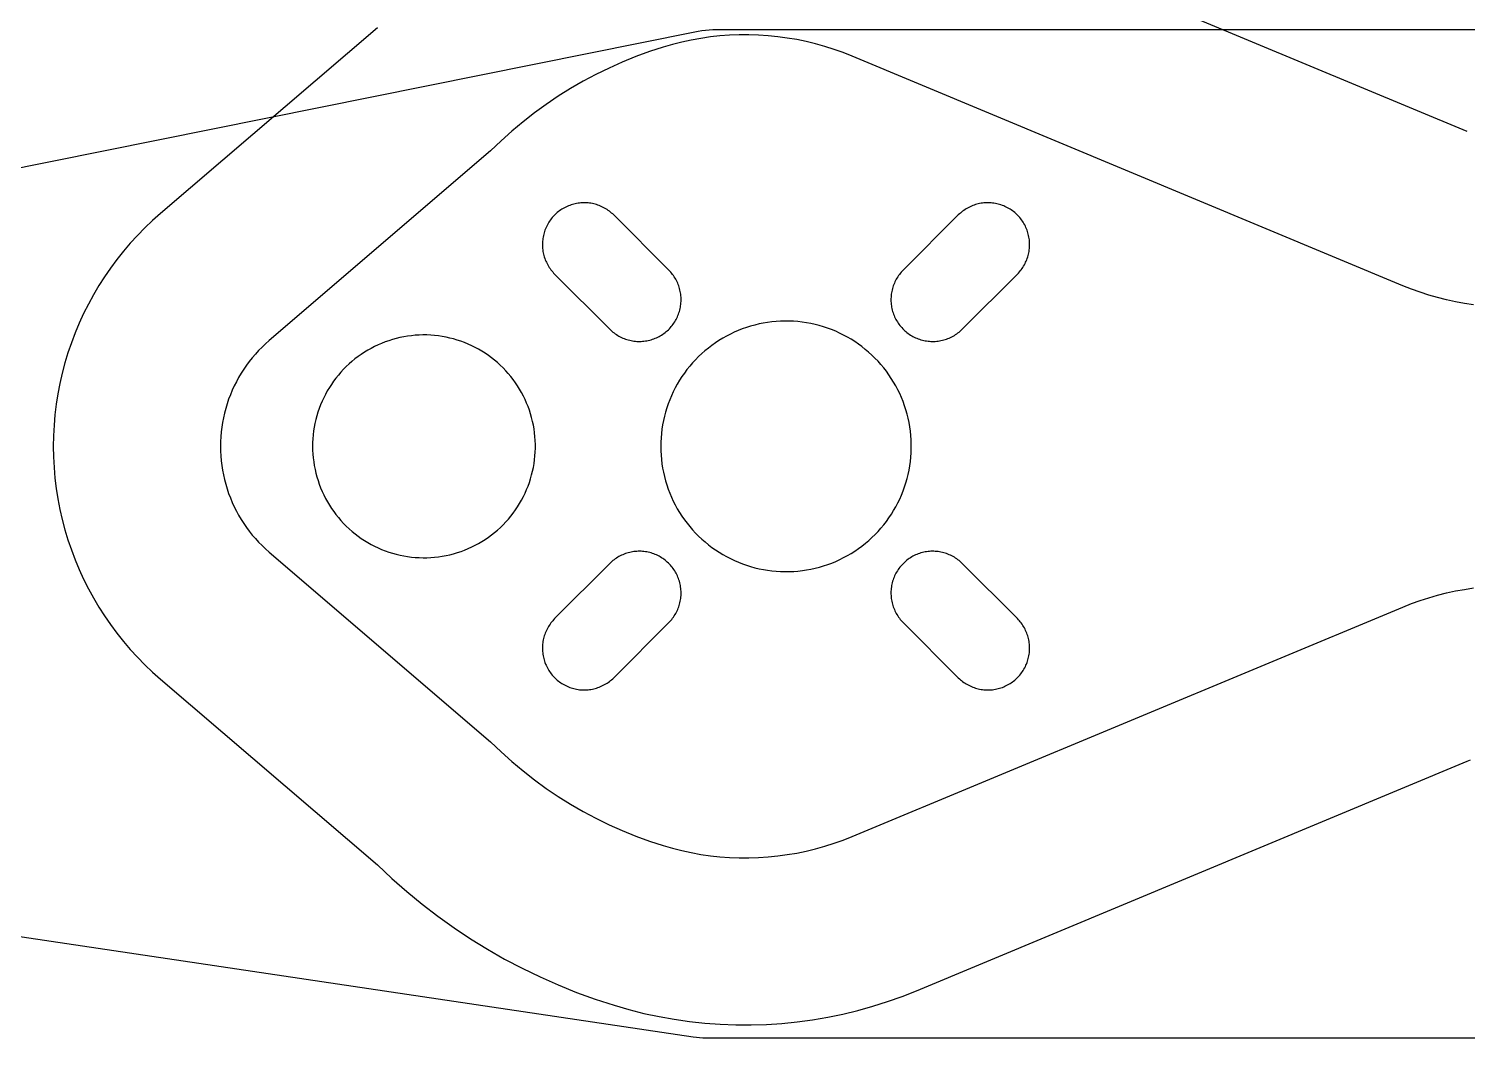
# Model space of a CAD drawing. Header units: millimetres. Extents: x 586 to 986, y -25 to 475.
# Drawn here: x 622.7 to 674.4, y 48 to 84.3 of the extents above; entities that cross this region are included whole.
import ezdxf

# ---------------------------------------------------------------- set-up
doc = ezdxf.new("R2010")
doc.units = ezdxf.units.MM
doc.header["$MEASUREMENT"] = 0
doc.layers.add('auxiliares', color=4, linetype='Continuous', true_color=0x00ffff)
doc.layers.add('corte', color=1, linetype='Continuous', true_color=0xff0000)

msp = doc.modelspace()

# ---------------------------------------------------------------- linework, layer by layer
at = {"layer": 'auxiliares'}
for p, q in [((674.374, 80.583), (654.596, 88.823)), ((635.242, 84.302), (627.449, 77.632)), ((646.762, 84.186), (646.893, 84.206)), ((646.893, 84.206), (647.024, 84.221)), ((647.024, 84.221), (647.156, 84.232)), ((647.156, 84.232), (647.289, 84.239)), ((647.289, 84.239), (647.421, 84.241)), ((647.421, 84.241), (689.425, 84.241)), ((619.192, 78.642), (646.632, 84.162)), ((646.632, 84.162), (646.762, 84.186)), ((627.449, 77.632), (627.165, 77.381)), ((626.89, 77.119), (626.624, 76.848)), ((627.165, 77.381), (626.89, 77.119)), ((626.367, 76.568), (626.12, 76.28)), ((626.624, 76.848), (626.367, 76.568)), ((625.884, 75.983), (625.657, 75.678)), ((626.12, 76.28), (625.884, 75.983)), ((625.657, 75.678), (625.442, 75.366)), ((625.237, 75.046), (625.044, 74.719)), ((625.442, 75.366), (625.237, 75.046)), ((624.861, 74.386), (624.691, 74.047)), ((625.044, 74.719), (624.861, 74.386)), ((624.691, 74.047), (624.532, 73.702)), ((624.385, 73.352), (624.251, 72.997)), ((624.532, 73.702), (624.385, 73.352)), ((624.251, 72.997), (624.128, 72.638)), ((624.128, 72.638), (624.018, 72.274)), ((623.921, 71.907), (623.837, 71.537)), ((624.018, 72.274), (623.921, 71.907)), ((623.837, 71.537), (623.765, 71.164)), ((623.706, 70.789), (623.661, 70.412)), ((623.765, 71.164), (623.706, 70.789)), ((623.661, 70.412), (623.628, 70.034)), ((623.628, 70.034), (623.608, 69.655)), ((623.608, 69.655), (623.602, 69.275)), ((623.602, 69.275), (623.608, 68.895)), ((623.608, 68.895), (623.628, 68.516)), ((623.628, 68.516), (623.661, 68.138)), ((623.661, 68.138), (623.706, 67.761)), ((623.706, 67.761), (623.765, 67.386)), ((623.765, 67.386), (623.837, 67.013)), ((623.837, 67.013), (623.921, 66.643)), ((623.921, 66.643), (624.018, 66.276)), ((624.018, 66.276), (624.128, 65.913)), ((624.128, 65.913), (624.251, 65.553)), ((624.251, 65.553), (624.385, 65.198)), ((624.385, 65.198), (624.532, 64.848)), ((624.532, 64.848), (624.691, 64.503)), ((624.691, 64.503), (624.861, 64.164)), ((624.861, 64.164), (625.044, 63.831)), ((625.044, 63.831), (625.237, 63.504)), ((625.237, 63.504), (625.442, 63.184)), ((625.442, 63.184), (625.657, 62.872)), ((625.657, 62.872), (625.884, 62.567)), ((625.884, 62.567), (626.12, 62.27)), ((626.12, 62.27), (626.367, 61.982)), ((626.367, 61.982), (626.624, 61.702)), ((626.624, 61.702), (626.89, 61.431)), ((626.89, 61.431), (627.165, 61.17)), ((627.165, 61.17), (627.449, 60.918)), ((627.449, 60.918), (635.242, 54.249)), ((654.596, 49.727), (674.374, 57.967)), ((674.374, 57.967), (674.496, 58.016)), ((635.242, 54.249), (635.76, 53.76)), ((635.76, 53.76), (636.295, 53.288)), ((636.295, 53.288), (636.845, 52.836)), ((636.845, 52.836), (637.41, 52.402)), ((637.41, 52.402), (637.99, 51.987)), ((646.576, 48.063), (621.58, 51.785)), ((637.99, 51.987), (638.583, 51.593)), ((638.583, 51.593), (639.189, 51.219)), ((639.189, 51.219), (639.808, 50.865)), ((639.808, 50.865), (640.438, 50.533)), ((640.438, 50.533), (641.08, 50.223)), ((641.08, 50.223), (641.731, 49.934)), ((641.731, 49.934), (642.392, 49.668)), ((642.392, 49.668), (643.061, 49.424)), ((654.081, 49.522), (654.596, 49.727)), ((643.061, 49.424), (643.739, 49.203)), ((643.739, 49.203), (644.272, 49.049)), ((652.496, 49.018), (653.03, 49.168)), ((653.03, 49.168), (653.558, 49.336)), ((653.558, 49.336), (654.081, 49.522)), ((644.272, 49.049), (644.809, 48.914)), ((644.809, 48.914), (645.351, 48.797)), ((645.351, 48.797), (645.897, 48.7)), ((645.897, 48.7), (646.446, 48.621)), ((646.446, 48.621), (646.997, 48.561)), ((646.997, 48.561), (647.55, 48.521)), ((649.767, 48.551), (650.318, 48.606)), ((650.318, 48.606), (650.868, 48.681)), ((650.868, 48.681), (651.414, 48.774)), ((651.414, 48.774), (651.957, 48.887)), ((651.957, 48.887), (652.496, 49.018)), ((646.693, 48.048), (646.576, 48.063)), ((646.811, 48.036), (646.693, 48.048)), ((647.55, 48.521), (648.105, 48.5)), ((648.105, 48.5), (648.659, 48.497)), ((648.659, 48.497), (649.213, 48.515)), ((649.213, 48.515), (649.767, 48.551)), ((646.929, 48.027), (646.811, 48.036)), ((647.047, 48.022), (646.929, 48.027)), ((647.165, 48.02), (647.047, 48.022)), ((689.425, 48.02), (647.165, 48.02))]:
    msp.add_line(p, q, dxfattribs=at)
at = {"layer": 'corte', "linetype": 'Continuous', "lineweight": 25}
for p, q in [((645.836, 83.708), (645.503, 83.612)), ((646.172, 83.793), (645.836, 83.708)), ((646.51, 83.866), (646.172, 83.793)), ((646.852, 83.927), (646.51, 83.866)), ((647.195, 83.976), (646.852, 83.927)), ((647.539, 84.013), (647.195, 83.976)), ((647.885, 84.039), (647.539, 84.013)), ((648.231, 84.052), (647.885, 84.039)), ((648.578, 84.053), (648.231, 84.052)), ((648.924, 84.043), (648.578, 84.053)), ((649.27, 84.02), (648.924, 84.043)), ((649.615, 83.985), (649.27, 84.02)), ((649.958, 83.939), (649.615, 83.985)), ((650.3, 83.88), (649.958, 83.939)), ((650.639, 83.81), (650.3, 83.88)), ((650.976, 83.728), (650.639, 83.81)), ((651.31, 83.634), (650.976, 83.728)), ((644.517, 83.271), (644.033, 83.075)), ((645.007, 83.45), (644.517, 83.271)), ((645.503, 83.612), (645.007, 83.45)), ((651.64, 83.529), (651.31, 83.634)), ((651.966, 83.413), (651.64, 83.529)), ((652.288, 83.285), (651.966, 83.413)), ((672.066, 75.044), (652.288, 83.285)), ((643.557, 82.862), (643.088, 82.633)), ((644.033, 83.075), (643.557, 82.862)), ((642.627, 82.387), (642.176, 82.126)), ((643.088, 82.633), (642.627, 82.387)), ((641.733, 81.849), (641.301, 81.557)), ((642.176, 82.126), (641.733, 81.849)), ((640.879, 81.25), (640.468, 80.929)), ((641.301, 81.557), (640.879, 81.25)), ((640.068, 80.593), (639.681, 80.244)), ((640.468, 80.929), (640.068, 80.593)), ((639.681, 80.244), (639.305, 79.882)), ((639.305, 79.882), (631.351, 73.074)), ((642.394, 77.998), (642.343, 77.988)), ((642.445, 78.007), (642.394, 77.998)), ((642.496, 78.013), (642.445, 78.007)), ((642.548, 78.018), (642.496, 78.013)), ((642.599, 78.022), (642.548, 78.018)), ((642.651, 78.023), (642.599, 78.022)), ((642.703, 78.022), (642.651, 78.023)), ((642.755, 78.02), (642.703, 78.022)), ((642.806, 78.016), (642.755, 78.02)), ((642.858, 78.01), (642.806, 78.016)), ((642.909, 78.003), (642.858, 78.01)), ((642.96, 77.993), (642.909, 78.003)), ((656.915, 78.003), (656.864, 77.993)), ((656.966, 78.01), (656.915, 78.003)), ((657.018, 78.016), (656.966, 78.01)), ((657.069, 78.02), (657.018, 78.016)), ((657.121, 78.022), (657.069, 78.02)), ((657.173, 78.023), (657.121, 78.022)), ((657.225, 78.022), (657.173, 78.023)), ((657.276, 78.018), (657.225, 78.022)), ((657.328, 78.013), (657.276, 78.018)), ((657.379, 78.007), (657.328, 78.013)), ((657.43, 77.998), (657.379, 78.007)), ((657.481, 77.988), (657.43, 77.998)), ((641.516, 77.488), (641.483, 77.448)), ((641.55, 77.527), (641.516, 77.488)), ((641.585, 77.565), (641.55, 77.527)), ((641.622, 77.602), (641.585, 77.565)), ((641.66, 77.637), (641.622, 77.602)), ((641.699, 77.671), (641.66, 77.637)), ((641.739, 77.704), (641.699, 77.671)), ((641.78, 77.735), (641.739, 77.704)), ((641.823, 77.765), (641.78, 77.735)), ((641.866, 77.793), (641.823, 77.765)), ((641.91, 77.82), (641.866, 77.793)), ((641.956, 77.845), (641.91, 77.82)), ((642.002, 77.869), (641.956, 77.845)), ((642.049, 77.891), (642.002, 77.869)), ((642.096, 77.911), (642.049, 77.891)), ((642.144, 77.93), (642.096, 77.911)), ((642.193, 77.947), (642.144, 77.93)), ((642.243, 77.962), (642.193, 77.947)), ((642.293, 77.976), (642.243, 77.962)), ((642.343, 77.988), (642.293, 77.976)), ((643.011, 77.982), (642.96, 77.993)), ((643.061, 77.97), (643.011, 77.982)), ((643.11, 77.955), (643.061, 77.97)), ((643.16, 77.939), (643.11, 77.955)), ((643.208, 77.921), (643.16, 77.939)), ((643.256, 77.901), (643.208, 77.921)), ((643.303, 77.88), (643.256, 77.901)), ((643.35, 77.857), (643.303, 77.88)), ((643.395, 77.833), (643.35, 77.857)), ((643.44, 77.807), (643.395, 77.833)), ((643.484, 77.779), (643.44, 77.807)), ((643.527, 77.75), (643.484, 77.779)), ((643.569, 77.719), (643.527, 77.75)), ((643.609, 77.688), (643.569, 77.719)), ((643.649, 77.654), (643.609, 77.688)), ((643.688, 77.62), (643.649, 77.654)), ((643.725, 77.584), (643.688, 77.62)), ((645.705, 75.604), (643.725, 77.584)), ((656.099, 77.584), (654.119, 75.604)), ((656.136, 77.62), (656.099, 77.584)), ((656.175, 77.654), (656.136, 77.62)), ((656.215, 77.688), (656.175, 77.654)), ((656.255, 77.719), (656.215, 77.688)), ((656.297, 77.75), (656.255, 77.719)), ((656.34, 77.779), (656.297, 77.75)), ((656.384, 77.807), (656.34, 77.779)), ((656.429, 77.833), (656.384, 77.807)), ((656.474, 77.857), (656.429, 77.833)), ((656.521, 77.88), (656.474, 77.857)), ((656.568, 77.901), (656.521, 77.88)), ((656.616, 77.921), (656.568, 77.901)), ((656.664, 77.939), (656.616, 77.921)), ((656.714, 77.955), (656.664, 77.939)), ((656.763, 77.97), (656.714, 77.955)), ((656.813, 77.982), (656.763, 77.97)), ((656.864, 77.993), (656.813, 77.982)), ((657.531, 77.976), (657.481, 77.988)), ((657.581, 77.962), (657.531, 77.976)), ((657.631, 77.947), (657.581, 77.962)), ((657.68, 77.93), (657.631, 77.947)), ((657.728, 77.911), (657.68, 77.93)), ((657.775, 77.891), (657.728, 77.911)), ((657.822, 77.869), (657.775, 77.891)), ((657.868, 77.845), (657.822, 77.869)), ((657.914, 77.82), (657.868, 77.845)), ((657.958, 77.793), (657.914, 77.82)), ((658.001, 77.765), (657.958, 77.793)), ((658.044, 77.735), (658.001, 77.765)), ((658.085, 77.704), (658.044, 77.735)), ((658.125, 77.671), (658.085, 77.704)), ((658.164, 77.637), (658.125, 77.671)), ((658.202, 77.602), (658.164, 77.637)), ((658.239, 77.565), (658.202, 77.602)), ((658.274, 77.527), (658.239, 77.565)), ((658.308, 77.488), (658.274, 77.527)), ((658.341, 77.448), (658.308, 77.488)), ((641.24, 76.994), (641.225, 76.944)), ((641.257, 77.043), (641.24, 76.994)), ((641.276, 77.091), (641.257, 77.043)), ((641.296, 77.139), (641.276, 77.091)), ((641.318, 77.185), (641.296, 77.139)), ((641.342, 77.231), (641.318, 77.185)), ((641.367, 77.277), (641.342, 77.231)), ((641.394, 77.321), (641.367, 77.277)), ((641.422, 77.364), (641.394, 77.321)), ((641.452, 77.407), (641.422, 77.364)), ((641.483, 77.448), (641.452, 77.407)), ((658.372, 77.407), (658.341, 77.448)), ((658.402, 77.364), (658.372, 77.407)), ((658.43, 77.321), (658.402, 77.364)), ((658.457, 77.277), (658.43, 77.321)), ((658.482, 77.231), (658.457, 77.277)), ((658.506, 77.185), (658.482, 77.231)), ((658.528, 77.139), (658.506, 77.185)), ((658.548, 77.091), (658.528, 77.139)), ((658.567, 77.043), (658.548, 77.091)), ((658.584, 76.994), (658.567, 77.043)), ((658.599, 76.944), (658.584, 76.994)), ((641.166, 76.588), (641.164, 76.536)), ((641.164, 76.536), (641.165, 76.484)), ((641.165, 76.484), (641.167, 76.432)), ((641.169, 76.639), (641.166, 76.588)), ((641.174, 76.691), (641.169, 76.639)), ((641.18, 76.742), (641.174, 76.691)), ((641.189, 76.793), (641.18, 76.742)), ((641.199, 76.844), (641.189, 76.793)), ((641.211, 76.894), (641.199, 76.844)), ((641.225, 76.944), (641.211, 76.894)), ((658.613, 76.894), (658.599, 76.944)), ((658.625, 76.844), (658.613, 76.894)), ((658.635, 76.793), (658.625, 76.844)), ((658.644, 76.742), (658.635, 76.793)), ((658.65, 76.691), (658.644, 76.742)), ((658.655, 76.639), (658.65, 76.691)), ((658.658, 76.588), (658.655, 76.639)), ((658.657, 76.432), (658.659, 76.484)), ((658.66, 76.536), (658.658, 76.588)), ((658.659, 76.484), (658.66, 76.536)), ((641.167, 76.432), (641.171, 76.381)), ((641.171, 76.381), (641.177, 76.329)), ((641.177, 76.329), (641.184, 76.278)), ((641.184, 76.278), (641.194, 76.227)), ((641.194, 76.227), (641.205, 76.177)), ((641.205, 76.177), (641.218, 76.126)), ((641.218, 76.126), (641.232, 76.077)), ((641.232, 76.077), (641.248, 76.027)), ((641.248, 76.027), (641.266, 75.979)), ((641.266, 75.979), (641.286, 75.931)), ((641.286, 75.931), (641.307, 75.884)), ((658.517, 75.884), (658.538, 75.931)), ((658.538, 75.931), (658.558, 75.979)), ((658.558, 75.979), (658.576, 76.027)), ((658.576, 76.027), (658.592, 76.077)), ((658.592, 76.077), (658.606, 76.126)), ((658.606, 76.126), (658.619, 76.177)), ((658.619, 76.177), (658.63, 76.227)), ((658.63, 76.227), (658.64, 76.278)), ((658.64, 76.278), (658.647, 76.329)), ((658.647, 76.329), (658.653, 76.381)), ((658.653, 76.381), (658.657, 76.432)), ((641.307, 75.884), (641.33, 75.837)), ((641.33, 75.837), (641.354, 75.792)), ((641.354, 75.792), (641.38, 75.747)), ((641.38, 75.747), (641.408, 75.703)), ((641.408, 75.703), (641.437, 75.66)), ((641.437, 75.66), (641.468, 75.618)), ((641.468, 75.618), (641.5, 75.578)), ((641.5, 75.578), (641.533, 75.538)), ((641.533, 75.538), (641.568, 75.499)), ((641.568, 75.499), (641.603, 75.462)), ((641.603, 75.462), (643.583, 73.482)), ((645.741, 75.566), (645.705, 75.604)), ((645.775, 75.528), (645.741, 75.566)), ((645.809, 75.488), (645.775, 75.528)), ((645.841, 75.448), (645.809, 75.488)), ((645.871, 75.406), (645.841, 75.448)), ((653.983, 75.448), (653.953, 75.406)), ((654.015, 75.488), (653.983, 75.448)), ((654.049, 75.528), (654.015, 75.488)), ((654.083, 75.566), (654.049, 75.528)), ((654.119, 75.604), (654.083, 75.566)), ((656.241, 73.482), (658.22, 75.462)), ((658.22, 75.462), (658.256, 75.499)), ((658.256, 75.499), (658.291, 75.538)), ((658.291, 75.538), (658.324, 75.578)), ((658.324, 75.578), (658.356, 75.618)), ((658.356, 75.618), (658.387, 75.66)), ((658.387, 75.66), (658.416, 75.703)), ((658.416, 75.703), (658.444, 75.747)), ((658.444, 75.747), (658.47, 75.792)), ((658.47, 75.792), (658.494, 75.837)), ((658.494, 75.837), (658.517, 75.884)), ((645.9, 75.363), (645.871, 75.406)), ((645.928, 75.319), (645.9, 75.363)), ((645.954, 75.274), (645.928, 75.319)), ((645.978, 75.229), (645.954, 75.274)), ((646.001, 75.182), (645.978, 75.229)), ((646.022, 75.135), (646.001, 75.182)), ((646.042, 75.087), (646.022, 75.135)), ((646.06, 75.038), (646.042, 75.087)), ((646.076, 74.989), (646.06, 75.038)), ((646.091, 74.94), (646.076, 74.989)), ((646.104, 74.889), (646.091, 74.94)), ((653.733, 74.94), (653.72, 74.889)), ((653.748, 74.989), (653.733, 74.94)), ((653.764, 75.038), (653.748, 74.989)), ((653.782, 75.087), (653.764, 75.038)), ((653.802, 75.135), (653.782, 75.087)), ((653.823, 75.182), (653.802, 75.135)), ((653.846, 75.229), (653.823, 75.182)), ((653.87, 75.274), (653.846, 75.229)), ((653.896, 75.319), (653.87, 75.274)), ((653.924, 75.363), (653.896, 75.319)), ((653.953, 75.406), (653.924, 75.363)), ((672.372, 74.923), (672.066, 75.044)), ((672.681, 74.811), (672.372, 74.923)), ((646.115, 74.839), (646.104, 74.889)), ((646.124, 74.788), (646.115, 74.839)), ((646.131, 74.737), (646.124, 74.788)), ((646.137, 74.685), (646.131, 74.737)), ((646.135, 74.375), (646.14, 74.427)), ((646.141, 74.634), (646.137, 74.685)), ((646.14, 74.427), (646.143, 74.478)), ((646.144, 74.582), (646.141, 74.634)), ((646.143, 74.478), (646.144, 74.53)), ((646.144, 74.53), (646.144, 74.582)), ((653.683, 74.634), (653.68, 74.582)), ((653.68, 74.582), (653.68, 74.53)), ((653.68, 74.53), (653.681, 74.478)), ((653.681, 74.478), (653.684, 74.427)), ((653.687, 74.685), (653.683, 74.634)), ((653.684, 74.427), (653.689, 74.375)), ((653.692, 74.737), (653.687, 74.685)), ((653.7, 74.788), (653.692, 74.737)), ((653.709, 74.839), (653.7, 74.788)), ((653.72, 74.889), (653.709, 74.839)), ((672.994, 74.71), (672.681, 74.811)), ((673.31, 74.619), (672.994, 74.71)), ((673.629, 74.539), (673.31, 74.619)), ((673.951, 74.469), (673.629, 74.539)), ((674.274, 74.41), (673.951, 74.469)), ((674.6, 74.362), (674.274, 74.41)), ((645.966, 73.834), (645.99, 73.881)), ((645.99, 73.881), (646.012, 73.927)), ((646.012, 73.927), (646.032, 73.975)), ((646.032, 73.975), (646.051, 74.023)), ((646.051, 74.023), (646.068, 74.072)), ((646.068, 74.072), (646.084, 74.122)), ((646.084, 74.122), (646.097, 74.171)), ((646.097, 74.171), (646.109, 74.222)), ((646.109, 74.222), (646.119, 74.273)), ((646.119, 74.273), (646.128, 74.324)), ((646.128, 74.324), (646.135, 74.375)), ((653.689, 74.375), (653.696, 74.324)), ((653.696, 74.324), (653.705, 74.273)), ((653.705, 74.273), (653.715, 74.222)), ((653.715, 74.222), (653.727, 74.171)), ((653.727, 74.171), (653.74, 74.122)), ((653.74, 74.122), (653.756, 74.072)), ((653.756, 74.072), (653.773, 74.023)), ((653.773, 74.023), (653.792, 73.975)), ((653.792, 73.975), (653.812, 73.927)), ((653.812, 73.927), (653.834, 73.881)), ((653.834, 73.881), (653.858, 73.834)), ((643.583, 73.482), (643.621, 73.446)), ((643.621, 73.446), (643.659, 73.412)), ((643.659, 73.412), (643.699, 73.378)), ((643.699, 73.378), (643.739, 73.346)), ((645.528, 73.331), (645.569, 73.362)), ((645.569, 73.362), (645.609, 73.395)), ((645.609, 73.395), (645.648, 73.429)), ((645.648, 73.429), (645.686, 73.464)), ((645.686, 73.464), (645.723, 73.501)), ((645.723, 73.501), (645.758, 73.539)), ((645.758, 73.539), (645.792, 73.578)), ((645.792, 73.578), (645.825, 73.618)), ((645.825, 73.618), (645.856, 73.659)), ((645.856, 73.659), (645.886, 73.702)), ((645.886, 73.702), (645.914, 73.745)), ((645.914, 73.745), (645.941, 73.789)), ((645.941, 73.789), (645.966, 73.834)), ((648.054, 73.374), (647.913, 73.307)), ((648.198, 73.436), (648.054, 73.374)), ((648.343, 73.493), (648.198, 73.436)), ((648.49, 73.545), (648.343, 73.493)), ((648.639, 73.591), (648.49, 73.545)), ((648.79, 73.633), (648.639, 73.591)), ((648.942, 73.669), (648.79, 73.633)), ((649.095, 73.7), (648.942, 73.669)), ((649.249, 73.726), (649.095, 73.7)), ((649.404, 73.746), (649.249, 73.726)), ((649.559, 73.761), (649.404, 73.746)), ((649.715, 73.771), (649.559, 73.761)), ((649.871, 73.775), (649.715, 73.771)), ((650.028, 73.774), (649.871, 73.775)), ((650.184, 73.767), (650.028, 73.774)), ((650.339, 73.755), (650.184, 73.767)), ((650.495, 73.737), (650.339, 73.755)), ((650.649, 73.714), (650.495, 73.737)), ((650.803, 73.686), (650.649, 73.714)), ((650.955, 73.652), (650.803, 73.686)), ((651.107, 73.614), (650.955, 73.652)), ((651.257, 73.57), (651.107, 73.614)), ((651.405, 73.52), (651.257, 73.57)), ((651.551, 73.466), (651.405, 73.52)), ((651.696, 73.406), (651.551, 73.466)), ((651.838, 73.342), (651.696, 73.406)), ((653.858, 73.834), (653.883, 73.789)), ((653.883, 73.789), (653.91, 73.745)), ((653.91, 73.745), (653.938, 73.702)), ((653.938, 73.702), (653.968, 73.659)), ((653.968, 73.659), (653.999, 73.618)), ((653.999, 73.618), (654.032, 73.578)), ((654.032, 73.578), (654.066, 73.539)), ((654.066, 73.539), (654.101, 73.501)), ((654.101, 73.501), (654.138, 73.464)), ((654.138, 73.464), (654.176, 73.429)), ((654.176, 73.429), (654.215, 73.395)), ((654.215, 73.395), (654.255, 73.362)), ((654.255, 73.362), (654.296, 73.331)), ((656.084, 73.346), (656.125, 73.378)), ((656.125, 73.378), (656.165, 73.412)), ((656.165, 73.412), (656.203, 73.446)), ((656.203, 73.446), (656.241, 73.482)), ((631.096, 72.841), (630.975, 72.717)), ((631.222, 72.959), (631.096, 72.841)), ((631.351, 73.074), (631.222, 72.959)), ((635.135, 72.859), (635.012, 72.795)), ((635.261, 72.918), (635.135, 72.859)), ((635.388, 72.973), (635.261, 72.918)), ((635.517, 73.024), (635.388, 72.973)), ((635.648, 73.07), (635.517, 73.024)), ((635.781, 73.112), (635.648, 73.07)), ((635.915, 73.149), (635.781, 73.112)), ((636.05, 73.181), (635.915, 73.149)), ((636.186, 73.209), (636.05, 73.181)), ((636.323, 73.231), (636.186, 73.209)), ((636.46, 73.249), (636.323, 73.231)), ((636.599, 73.263), (636.46, 73.249)), ((636.737, 73.271), (636.599, 73.263)), ((636.876, 73.275), (636.737, 73.271)), ((637.015, 73.274), (636.876, 73.275)), ((637.154, 73.268), (637.015, 73.274)), ((637.292, 73.257), (637.154, 73.268)), ((637.43, 73.241), (637.292, 73.257)), ((637.567, 73.221), (637.43, 73.241)), ((637.704, 73.196), (637.567, 73.221)), ((637.839, 73.166), (637.704, 73.196)), ((637.974, 73.132), (637.839, 73.166)), ((638.107, 73.092), (637.974, 73.132)), ((638.239, 73.049), (638.107, 73.092)), ((638.369, 73), (638.239, 73.049)), ((638.497, 72.947), (638.369, 73)), ((638.624, 72.89), (638.497, 72.947)), ((638.748, 72.829), (638.624, 72.89)), ((643.739, 73.346), (643.781, 73.316)), ((643.781, 73.316), (643.824, 73.287)), ((643.824, 73.287), (643.868, 73.259)), ((643.868, 73.259), (643.913, 73.233)), ((643.913, 73.233), (643.958, 73.209)), ((643.958, 73.209), (644.005, 73.186)), ((644.005, 73.186), (644.052, 73.165)), ((644.052, 73.165), (644.1, 73.145)), ((644.1, 73.145), (644.149, 73.127)), ((644.149, 73.127), (644.198, 73.111)), ((644.198, 73.111), (644.247, 73.096)), ((644.247, 73.096), (644.298, 73.084)), ((644.298, 73.084), (644.348, 73.072)), ((644.348, 73.072), (644.399, 73.063)), ((644.399, 73.063), (644.45, 73.056)), ((644.45, 73.056), (644.502, 73.05)), ((644.502, 73.05), (644.553, 73.046)), ((644.553, 73.046), (644.605, 73.044)), ((644.605, 73.044), (644.657, 73.043)), ((644.657, 73.043), (644.709, 73.044)), ((644.709, 73.044), (644.76, 73.048)), ((644.76, 73.048), (644.812, 73.052)), ((644.812, 73.052), (644.863, 73.059)), ((644.863, 73.059), (644.914, 73.068)), ((644.914, 73.068), (644.965, 73.078)), ((644.965, 73.078), (645.016, 73.09)), ((645.016, 73.09), (645.066, 73.103)), ((645.066, 73.103), (645.115, 73.119)), ((645.115, 73.119), (645.164, 73.136)), ((645.164, 73.136), (645.212, 73.155)), ((645.212, 73.155), (645.26, 73.175)), ((645.26, 73.175), (645.307, 73.197)), ((645.307, 73.197), (645.353, 73.221)), ((645.353, 73.221), (645.398, 73.246)), ((645.398, 73.246), (645.442, 73.273)), ((645.442, 73.273), (645.485, 73.301)), ((645.485, 73.301), (645.528, 73.331)), ((647.247, 72.901), (647.123, 72.806)), ((647.374, 72.991), (647.247, 72.901)), ((647.505, 73.077), (647.374, 72.991)), ((647.638, 73.158), (647.505, 73.077)), ((647.774, 73.235), (647.638, 73.158)), ((647.913, 73.307), (647.774, 73.235)), ((651.978, 73.273), (651.838, 73.342)), ((652.115, 73.199), (651.978, 73.273)), ((652.25, 73.12), (652.115, 73.199)), ((652.382, 73.036), (652.25, 73.12)), ((652.511, 72.948), (652.382, 73.036)), ((652.637, 72.856), (652.511, 72.948)), ((652.76, 72.759), (652.637, 72.856)), ((654.296, 73.331), (654.339, 73.301)), ((654.339, 73.301), (654.382, 73.273)), ((654.382, 73.273), (654.426, 73.246)), ((654.426, 73.246), (654.471, 73.221)), ((654.471, 73.221), (654.517, 73.197)), ((654.517, 73.197), (654.564, 73.175)), ((654.564, 73.175), (654.612, 73.155)), ((654.612, 73.155), (654.66, 73.136)), ((654.66, 73.136), (654.709, 73.119)), ((654.709, 73.119), (654.758, 73.103)), ((654.758, 73.103), (654.808, 73.09)), ((654.808, 73.09), (654.859, 73.078)), ((654.859, 73.078), (654.91, 73.068)), ((654.91, 73.068), (654.961, 73.059)), ((654.961, 73.059), (655.012, 73.052)), ((655.012, 73.052), (655.064, 73.048)), ((655.064, 73.048), (655.115, 73.044)), ((655.115, 73.044), (655.167, 73.043)), ((655.167, 73.043), (655.219, 73.044)), ((655.219, 73.044), (655.271, 73.046)), ((655.271, 73.046), (655.322, 73.05)), ((655.322, 73.05), (655.374, 73.056)), ((655.374, 73.056), (655.425, 73.063)), ((655.425, 73.063), (655.476, 73.072)), ((655.476, 73.072), (655.526, 73.084)), ((655.526, 73.084), (655.576, 73.096)), ((655.576, 73.096), (655.626, 73.111)), ((655.626, 73.111), (655.675, 73.127)), ((655.675, 73.127), (655.724, 73.145)), ((655.724, 73.145), (655.772, 73.165)), ((655.772, 73.165), (655.819, 73.186)), ((655.819, 73.186), (655.866, 73.209)), ((655.866, 73.209), (655.911, 73.233)), ((655.911, 73.233), (655.956, 73.259)), ((655.956, 73.259), (656, 73.287)), ((656, 73.287), (656.043, 73.316)), ((656.043, 73.316), (656.084, 73.346)), ((630.639, 72.324), (630.536, 72.186)), ((630.747, 72.459), (630.639, 72.324)), ((630.859, 72.59), (630.747, 72.459)), ((630.975, 72.717), (630.859, 72.59)), ((634.325, 72.326), (634.221, 72.234)), ((634.433, 72.414), (634.325, 72.326)), ((634.543, 72.498), (634.433, 72.414)), ((634.656, 72.578), (634.543, 72.498)), ((634.772, 72.655), (634.656, 72.578)), ((634.891, 72.727), (634.772, 72.655)), ((635.012, 72.795), (634.891, 72.727)), ((638.871, 72.763), (638.748, 72.829)), ((638.99, 72.693), (638.871, 72.763)), ((639.108, 72.618), (638.99, 72.693)), ((639.223, 72.54), (639.108, 72.618)), ((639.334, 72.458), (639.223, 72.54)), ((639.444, 72.372), (639.334, 72.458)), ((639.549, 72.282), (639.444, 72.372)), ((646.661, 72.386), (646.555, 72.271)), ((646.771, 72.497), (646.661, 72.386)), ((646.884, 72.604), (646.771, 72.497)), ((647.002, 72.707), (646.884, 72.604)), ((647.123, 72.806), (647.002, 72.707)), ((652.879, 72.658), (652.76, 72.759)), ((652.995, 72.553), (652.879, 72.658)), ((653.107, 72.444), (652.995, 72.553)), ((653.215, 72.331), (653.107, 72.444)), ((653.319, 72.215), (653.215, 72.331)), ((630.345, 71.898), (630.257, 71.75)), ((630.438, 72.044), (630.345, 71.898)), ((630.536, 72.186), (630.438, 72.044)), ((633.837, 71.833), (633.75, 71.725)), ((633.928, 71.939), (633.837, 71.833)), ((634.022, 72.041), (633.928, 71.939)), ((634.12, 72.139), (634.022, 72.041)), ((634.221, 72.234), (634.12, 72.139)), ((639.652, 72.189), (639.549, 72.282)), ((639.752, 72.092), (639.652, 72.189)), ((639.848, 71.992), (639.752, 72.092)), ((639.94, 71.888), (639.848, 71.992)), ((640.029, 71.782), (639.94, 71.888)), ((646.261, 71.906), (646.172, 71.778)), ((646.355, 72.031), (646.261, 71.906)), ((646.453, 72.153), (646.355, 72.031)), ((646.555, 72.271), (646.453, 72.153)), ((653.419, 72.095), (653.319, 72.215)), ((653.515, 71.972), (653.419, 72.095)), ((653.606, 71.845), (653.515, 71.972)), ((653.693, 71.715), (653.606, 71.845)), ((630.025, 71.287), (629.958, 71.128)), ((630.097, 71.444), (630.025, 71.287)), ((630.174, 71.598), (630.097, 71.444)), ((630.257, 71.75), (630.174, 71.598)), ((633.513, 71.383), (633.441, 71.264)), ((633.588, 71.5), (633.513, 71.383)), ((633.667, 71.614), (633.588, 71.5)), ((633.75, 71.725), (633.667, 71.614)), ((640.114, 71.672), (640.029, 71.782)), ((640.196, 71.559), (640.114, 71.672)), ((640.273, 71.444), (640.196, 71.559)), ((640.346, 71.326), (640.273, 71.444)), ((640.415, 71.206), (640.346, 71.326)), ((645.932, 71.376), (645.862, 71.236)), ((646.008, 71.512), (645.932, 71.376)), ((646.088, 71.647), (646.008, 71.512)), ((646.172, 71.778), (646.088, 71.647)), ((653.775, 71.582), (653.693, 71.715)), ((653.853, 71.447), (653.775, 71.582)), ((653.926, 71.309), (653.853, 71.447)), ((653.994, 71.168), (653.926, 71.309)), ((629.841, 70.803), (629.791, 70.638)), ((629.897, 70.967), (629.841, 70.803)), ((629.958, 71.128), (629.897, 70.967)), ((633.254, 70.892), (633.2, 70.764)), ((633.312, 71.018), (633.254, 70.892)), ((633.375, 71.142), (633.312, 71.018)), ((633.441, 71.264), (633.375, 71.142)), ((640.48, 71.083), (640.415, 71.206)), ((640.541, 70.958), (640.48, 71.083)), ((640.597, 70.831), (640.541, 70.958)), ((640.649, 70.702), (640.597, 70.831)), ((645.68, 70.805), (645.629, 70.657)), ((645.736, 70.951), (645.68, 70.805)), ((645.796, 71.094), (645.736, 70.951)), ((645.862, 71.236), (645.796, 71.094)), ((654.058, 71.026), (653.994, 71.168)), ((654.116, 70.881), (654.058, 71.026)), ((654.169, 70.734), (654.116, 70.881)), ((629.709, 70.303), (629.676, 70.134)), ((629.747, 70.471), (629.709, 70.303)), ((629.791, 70.638), (629.747, 70.471)), ((633.065, 70.37), (633.029, 70.236)), ((633.105, 70.503), (633.065, 70.37)), ((633.15, 70.635), (633.105, 70.503)), ((633.2, 70.764), (633.15, 70.635)), ((640.696, 70.572), (640.649, 70.702)), ((640.739, 70.44), (640.696, 70.572)), ((640.777, 70.306), (640.739, 70.44)), ((640.81, 70.171), (640.777, 70.306)), ((645.544, 70.356), (645.509, 70.204)), ((645.584, 70.507), (645.544, 70.356)), ((645.629, 70.657), (645.584, 70.507)), ((654.217, 70.585), (654.169, 70.734)), ((654.26, 70.435), (654.217, 70.585)), ((654.298, 70.283), (654.26, 70.435)), ((654.33, 70.13), (654.298, 70.283)), ((629.629, 69.792), (629.614, 69.62)), ((629.649, 69.963), (629.629, 69.792)), ((629.676, 70.134), (629.649, 69.963)), ((632.95, 69.827), (632.934, 69.69)), ((632.972, 69.965), (632.95, 69.827)), ((632.998, 70.101), (632.972, 69.965)), ((633.029, 70.236), (632.998, 70.101)), ((640.839, 70.035), (640.81, 70.171)), ((640.863, 69.899), (640.839, 70.035)), ((640.882, 69.761), (640.863, 69.899)), ((640.897, 69.623), (640.882, 69.761)), ((645.436, 69.741), (645.423, 69.586)), ((645.455, 69.896), (645.436, 69.741)), ((645.479, 70.051), (645.455, 69.896)), ((645.509, 70.204), (645.479, 70.051)), ((654.357, 69.977), (654.33, 70.13)), ((654.379, 69.822), (654.357, 69.977)), ((654.395, 69.667), (654.379, 69.822)), ((629.605, 69.448), (629.602, 69.275)), ((629.602, 69.275), (629.605, 69.103)), ((629.614, 69.62), (629.605, 69.448)), ((632.914, 69.413), (632.912, 69.274)), ((632.912, 69.274), (632.914, 69.135)), ((632.922, 69.551), (632.914, 69.413)), ((632.934, 69.69), (632.922, 69.551)), ((640.907, 69.485), (640.897, 69.623)), ((640.911, 69.346), (640.907, 69.485)), ((640.911, 69.207), (640.911, 69.346)), ((645.415, 69.43), (645.412, 69.274)), ((645.412, 69.274), (645.415, 69.117)), ((645.423, 69.586), (645.415, 69.43)), ((654.406, 69.511), (654.395, 69.667)), ((654.411, 69.355), (654.406, 69.511)), ((654.411, 69.198), (654.411, 69.355)), ((629.605, 69.103), (629.614, 68.93)), ((629.614, 68.93), (629.629, 68.758)), ((629.629, 68.758), (629.649, 68.587)), ((632.914, 69.135), (632.922, 68.996)), ((632.922, 68.996), (632.934, 68.858)), ((632.934, 68.858), (632.951, 68.72)), ((632.951, 68.72), (632.972, 68.583)), ((640.863, 68.654), (640.883, 68.792)), ((640.883, 68.792), (640.897, 68.93)), ((640.897, 68.93), (640.907, 69.068)), ((640.907, 69.068), (640.911, 69.207)), ((645.415, 69.117), (645.423, 68.961)), ((645.423, 68.961), (645.437, 68.806)), ((645.437, 68.806), (645.456, 68.651)), ((654.357, 68.576), (654.379, 68.731)), ((654.379, 68.731), (654.395, 68.887)), ((654.395, 68.887), (654.406, 69.042)), ((654.406, 69.042), (654.411, 69.198)), ((629.649, 68.587), (629.676, 68.416)), ((629.676, 68.416), (629.709, 68.247)), ((629.709, 68.247), (629.747, 68.079)), ((632.972, 68.583), (632.999, 68.447)), ((632.999, 68.447), (633.03, 68.311)), ((633.03, 68.311), (633.066, 68.177)), ((640.74, 68.113), (640.778, 68.247)), ((640.778, 68.247), (640.811, 68.381)), ((640.811, 68.381), (640.84, 68.517)), ((640.84, 68.517), (640.863, 68.654)), ((645.456, 68.651), (645.48, 68.496)), ((645.48, 68.496), (645.51, 68.343)), ((645.51, 68.343), (645.545, 68.191)), ((645.545, 68.191), (645.585, 68.04)), ((654.261, 68.118), (654.298, 68.27)), ((654.298, 68.27), (654.331, 68.423)), ((654.331, 68.423), (654.357, 68.576)), ((629.747, 68.079), (629.791, 67.912)), ((629.791, 67.912), (629.841, 67.747)), ((629.841, 67.747), (629.897, 67.583)), ((633.066, 68.177), (633.106, 68.044)), ((633.106, 68.044), (633.151, 67.913)), ((633.151, 67.913), (633.201, 67.783)), ((633.201, 67.783), (633.255, 67.655)), ((640.542, 67.595), (640.598, 67.722)), ((640.598, 67.722), (640.65, 67.85)), ((640.65, 67.85), (640.697, 67.981)), ((640.697, 67.981), (640.74, 68.113)), ((645.585, 68.04), (645.63, 67.891)), ((645.63, 67.891), (645.681, 67.743)), ((645.681, 67.743), (645.737, 67.597)), ((654.059, 67.527), (654.117, 67.672)), ((654.117, 67.672), (654.17, 67.819)), ((654.17, 67.819), (654.218, 67.968)), ((654.218, 67.968), (654.261, 68.118)), ((629.897, 67.583), (629.958, 67.422)), ((629.958, 67.422), (630.025, 67.263)), ((630.025, 67.263), (630.097, 67.106)), ((633.255, 67.655), (633.313, 67.529)), ((633.313, 67.529), (633.376, 67.406)), ((633.376, 67.406), (633.443, 67.284)), ((633.443, 67.284), (633.514, 67.165)), ((633.514, 67.165), (633.589, 67.048)), ((640.274, 67.108), (640.347, 67.226)), ((640.347, 67.226), (640.417, 67.347)), ((640.417, 67.347), (640.481, 67.47)), ((640.481, 67.47), (640.542, 67.595)), ((645.737, 67.597), (645.797, 67.453)), ((645.797, 67.453), (645.863, 67.311)), ((645.863, 67.311), (645.934, 67.172)), ((645.934, 67.172), (646.009, 67.035)), ((653.855, 67.106), (653.928, 67.244)), ((653.928, 67.244), (653.996, 67.384)), ((653.996, 67.384), (654.059, 67.527)), ((630.097, 67.106), (630.174, 66.952)), ((630.174, 66.952), (630.257, 66.8)), ((630.257, 66.8), (630.345, 66.652)), ((630.345, 66.652), (630.438, 66.507)), ((633.589, 67.048), (633.669, 66.934)), ((633.669, 66.934), (633.752, 66.823)), ((633.752, 66.823), (633.839, 66.715)), ((633.839, 66.715), (633.929, 66.61)), ((639.85, 66.56), (639.942, 66.664)), ((639.942, 66.664), (640.031, 66.771)), ((640.031, 66.771), (640.116, 66.88)), ((640.116, 66.88), (640.197, 66.993)), ((640.197, 66.993), (640.274, 67.108)), ((646.009, 67.035), (646.089, 66.901)), ((646.089, 66.901), (646.174, 66.77)), ((646.174, 66.77), (646.263, 66.641)), ((646.263, 66.641), (646.357, 66.516)), ((653.516, 66.581), (653.608, 66.708)), ((653.608, 66.708), (653.695, 66.837)), ((653.695, 66.837), (653.777, 66.97)), ((653.777, 66.97), (653.855, 67.106)), ((630.438, 66.507), (630.536, 66.365)), ((630.536, 66.365), (630.639, 66.226)), ((630.639, 66.226), (630.747, 66.091)), ((633.929, 66.61), (634.024, 66.508)), ((634.024, 66.508), (634.122, 66.409)), ((634.122, 66.409), (634.223, 66.314)), ((634.223, 66.314), (634.327, 66.222)), ((634.327, 66.222), (634.435, 66.135)), ((634.435, 66.135), (634.545, 66.05)), ((639.337, 66.094), (639.446, 66.18)), ((639.446, 66.18), (639.551, 66.27)), ((639.551, 66.27), (639.654, 66.363)), ((639.654, 66.363), (639.754, 66.46)), ((639.754, 66.46), (639.85, 66.56)), ((646.357, 66.516), (646.455, 66.395)), ((646.455, 66.395), (646.557, 66.276)), ((646.557, 66.276), (646.663, 66.162)), ((646.663, 66.162), (646.773, 66.051)), ((653.109, 66.108), (653.217, 66.221)), ((653.217, 66.221), (653.321, 66.337)), ((653.321, 66.337), (653.421, 66.457)), ((653.421, 66.457), (653.516, 66.581)), ((630.747, 66.091), (630.859, 65.96)), ((630.859, 65.96), (630.975, 65.833)), ((630.975, 65.833), (631.096, 65.71)), ((631.096, 65.71), (631.222, 65.591)), ((634.545, 66.05), (634.658, 65.97)), ((634.658, 65.97), (634.774, 65.894)), ((634.774, 65.894), (634.893, 65.822)), ((634.893, 65.822), (635.014, 65.754)), ((635.014, 65.754), (635.138, 65.69)), ((635.138, 65.69), (635.263, 65.631)), ((635.263, 65.631), (635.391, 65.576)), ((638.372, 65.551), (638.5, 65.604)), ((638.5, 65.604), (638.626, 65.661)), ((638.626, 65.661), (638.751, 65.723)), ((638.751, 65.723), (638.873, 65.789)), ((638.873, 65.789), (638.993, 65.859)), ((638.993, 65.859), (639.11, 65.933)), ((639.11, 65.933), (639.225, 66.011)), ((639.225, 66.011), (639.337, 66.094)), ((646.773, 66.051), (646.887, 65.944)), ((646.887, 65.944), (647.004, 65.841)), ((647.004, 65.841), (647.125, 65.742)), ((647.125, 65.742), (647.249, 65.647)), ((647.249, 65.647), (647.377, 65.557)), ((652.385, 65.515), (652.514, 65.603)), ((652.514, 65.603), (652.64, 65.696)), ((652.64, 65.696), (652.762, 65.793)), ((652.762, 65.793), (652.881, 65.894)), ((652.881, 65.894), (652.997, 65.999)), ((652.997, 65.999), (653.109, 66.108)), ((631.222, 65.591), (631.351, 65.476)), ((631.351, 65.476), (639.305, 58.668)), ((635.391, 65.576), (635.52, 65.525)), ((635.52, 65.525), (635.651, 65.479)), ((635.651, 65.479), (635.783, 65.438)), ((635.783, 65.438), (635.917, 65.401)), ((635.917, 65.401), (636.052, 65.369)), ((636.052, 65.369), (636.188, 65.341)), ((636.188, 65.341), (636.325, 65.318)), ((636.325, 65.318), (636.463, 65.3)), ((636.463, 65.3), (636.601, 65.287)), ((636.601, 65.287), (636.74, 65.279)), ((636.74, 65.279), (636.879, 65.275)), ((636.879, 65.275), (637.017, 65.276)), ((637.017, 65.276), (637.156, 65.283)), ((637.156, 65.283), (637.295, 65.293)), ((637.295, 65.293), (637.433, 65.309)), ((637.433, 65.309), (637.57, 65.33)), ((637.57, 65.33), (637.706, 65.355)), ((637.706, 65.355), (637.842, 65.385)), ((637.842, 65.385), (637.976, 65.419)), ((637.976, 65.419), (638.11, 65.459)), ((638.11, 65.459), (638.241, 65.502)), ((638.241, 65.502), (638.372, 65.551)), ((643.621, 65.104), (643.583, 65.068)), ((643.659, 65.138), (643.621, 65.104)), ((643.699, 65.172), (643.659, 65.138)), ((643.739, 65.204), (643.699, 65.172)), ((643.781, 65.234), (643.739, 65.204)), ((643.824, 65.263), (643.781, 65.234)), ((643.868, 65.291), (643.824, 65.263)), ((643.913, 65.317), (643.868, 65.291)), ((643.958, 65.341), (643.913, 65.317)), ((644.005, 65.364), (643.958, 65.341)), ((644.052, 65.385), (644.005, 65.364)), ((644.1, 65.405), (644.052, 65.385)), ((644.149, 65.423), (644.1, 65.405)), ((644.198, 65.439), (644.149, 65.423)), ((644.247, 65.454), (644.198, 65.439)), ((644.298, 65.467), (644.247, 65.454)), ((644.348, 65.478), (644.298, 65.467)), ((644.399, 65.487), (644.348, 65.478)), ((644.45, 65.495), (644.399, 65.487)), ((644.502, 65.5), (644.45, 65.495)), ((644.553, 65.504), (644.502, 65.5)), ((644.605, 65.507), (644.553, 65.504)), ((644.657, 65.507), (644.605, 65.507)), ((644.709, 65.506), (644.657, 65.507)), ((644.76, 65.503), (644.709, 65.506)), ((644.812, 65.498), (644.76, 65.503)), ((644.863, 65.491), (644.812, 65.498)), ((644.914, 65.483), (644.863, 65.491)), ((644.965, 65.472), (644.914, 65.483)), ((645.016, 65.46), (644.965, 65.472)), ((645.066, 65.447), (645.016, 65.46)), ((645.115, 65.431), (645.066, 65.447)), ((645.164, 65.414), (645.115, 65.431)), ((645.212, 65.395), (645.164, 65.414)), ((645.26, 65.375), (645.212, 65.395)), ((645.307, 65.353), (645.26, 65.375)), ((645.353, 65.329), (645.307, 65.353)), ((645.398, 65.304), (645.353, 65.329)), ((645.442, 65.277), (645.398, 65.304)), ((645.485, 65.249), (645.442, 65.277)), ((645.528, 65.219), (645.485, 65.249)), ((645.569, 65.188), (645.528, 65.219)), ((645.609, 65.155), (645.569, 65.188)), ((645.648, 65.121), (645.609, 65.155)), ((645.686, 65.086), (645.648, 65.121)), ((645.723, 65.049), (645.686, 65.086)), ((647.377, 65.557), (647.507, 65.471)), ((647.507, 65.471), (647.641, 65.39)), ((647.641, 65.39), (647.777, 65.314)), ((647.777, 65.314), (647.916, 65.242)), ((647.916, 65.242), (648.057, 65.175)), ((648.057, 65.175), (648.2, 65.113)), ((648.2, 65.113), (648.346, 65.056)), ((651.408, 65.031), (651.554, 65.085)), ((651.554, 65.085), (651.698, 65.145)), ((651.698, 65.145), (651.841, 65.209)), ((651.841, 65.209), (651.981, 65.279)), ((651.981, 65.279), (652.118, 65.353)), ((652.118, 65.353), (652.253, 65.432)), ((652.253, 65.432), (652.385, 65.515)), ((654.138, 65.086), (654.101, 65.049)), ((654.176, 65.121), (654.138, 65.086)), ((654.215, 65.155), (654.176, 65.121)), ((654.255, 65.188), (654.215, 65.155)), ((654.296, 65.219), (654.255, 65.188)), ((654.339, 65.249), (654.296, 65.219)), ((654.382, 65.277), (654.339, 65.249)), ((654.426, 65.304), (654.382, 65.277)), ((654.471, 65.329), (654.426, 65.304)), ((654.517, 65.353), (654.471, 65.329)), ((654.564, 65.375), (654.517, 65.353)), ((654.612, 65.395), (654.564, 65.375)), ((654.66, 65.414), (654.612, 65.395)), ((654.709, 65.431), (654.66, 65.414)), ((654.758, 65.447), (654.709, 65.431)), ((654.808, 65.46), (654.758, 65.447)), ((654.859, 65.472), (654.808, 65.46)), ((654.91, 65.483), (654.859, 65.472)), ((654.961, 65.491), (654.91, 65.483)), ((655.012, 65.498), (654.961, 65.491)), ((655.064, 65.503), (655.012, 65.498)), ((655.115, 65.506), (655.064, 65.503)), ((655.167, 65.507), (655.115, 65.506)), ((655.219, 65.507), (655.167, 65.507)), ((655.271, 65.504), (655.219, 65.507)), ((655.322, 65.5), (655.271, 65.504)), ((655.374, 65.495), (655.322, 65.5)), ((655.425, 65.487), (655.374, 65.495)), ((655.476, 65.478), (655.425, 65.487)), ((655.526, 65.467), (655.476, 65.478)), ((655.576, 65.454), (655.526, 65.467)), ((655.626, 65.439), (655.576, 65.454)), ((655.675, 65.423), (655.626, 65.439)), ((655.724, 65.405), (655.675, 65.423)), ((655.772, 65.385), (655.724, 65.405)), ((655.819, 65.364), (655.772, 65.385)), ((655.866, 65.341), (655.819, 65.364)), ((655.911, 65.317), (655.866, 65.341)), ((655.956, 65.291), (655.911, 65.317)), ((656, 65.263), (655.956, 65.291)), ((656.043, 65.234), (656, 65.263)), ((656.084, 65.204), (656.043, 65.234)), ((656.125, 65.172), (656.084, 65.204)), ((656.165, 65.138), (656.125, 65.172)), ((656.203, 65.104), (656.165, 65.138)), ((656.241, 65.068), (656.203, 65.104)), ((643.583, 65.068), (641.603, 63.088)), ((645.758, 65.011), (645.723, 65.049)), ((645.792, 64.972), (645.758, 65.011)), ((645.825, 64.932), (645.792, 64.972)), ((645.856, 64.891), (645.825, 64.932)), ((645.886, 64.849), (645.856, 64.891)), ((645.914, 64.805), (645.886, 64.849)), ((645.941, 64.761), (645.914, 64.805)), ((645.966, 64.716), (645.941, 64.761)), ((645.99, 64.67), (645.966, 64.716)), ((646.012, 64.623), (645.99, 64.67)), ((646.032, 64.575), (646.012, 64.623)), ((646.051, 64.527), (646.032, 64.575)), ((648.346, 65.056), (648.493, 65.005)), ((648.493, 65.005), (648.642, 64.958)), ((648.642, 64.958), (648.793, 64.916)), ((648.793, 64.916), (648.945, 64.88)), ((648.945, 64.88), (649.098, 64.849)), ((649.098, 64.849), (649.252, 64.824)), ((649.252, 64.824), (649.407, 64.804)), ((649.407, 64.804), (649.562, 64.789)), ((649.562, 64.789), (649.718, 64.779)), ((649.718, 64.779), (649.874, 64.775)), ((649.874, 64.775), (650.031, 64.777)), ((650.031, 64.777), (650.187, 64.783)), ((650.187, 64.783), (650.342, 64.796)), ((650.342, 64.796), (650.498, 64.813)), ((650.498, 64.813), (650.652, 64.836)), ((650.652, 64.836), (650.806, 64.865)), ((650.806, 64.865), (650.958, 64.898)), ((650.958, 64.898), (651.11, 64.937)), ((651.11, 64.937), (651.259, 64.982)), ((651.259, 64.982), (651.408, 65.031)), ((653.792, 64.575), (653.773, 64.527)), ((653.812, 64.623), (653.792, 64.575)), ((653.834, 64.67), (653.812, 64.623)), ((653.858, 64.716), (653.834, 64.67)), ((653.883, 64.761), (653.858, 64.716)), ((653.91, 64.805), (653.883, 64.761)), ((653.938, 64.849), (653.91, 64.805)), ((653.968, 64.891), (653.938, 64.849)), ((653.999, 64.932), (653.968, 64.891)), ((654.032, 64.972), (653.999, 64.932)), ((654.066, 65.011), (654.032, 64.972)), ((654.101, 65.049), (654.066, 65.011)), ((658.22, 63.088), (656.241, 65.068)), ((646.068, 64.478), (646.051, 64.527)), ((646.084, 64.429), (646.068, 64.478)), ((646.097, 64.379), (646.084, 64.429)), ((646.109, 64.328), (646.097, 64.379)), ((646.119, 64.278), (646.109, 64.328)), ((646.128, 64.226), (646.119, 64.278)), ((646.135, 64.175), (646.128, 64.226)), ((646.14, 64.124), (646.135, 64.175)), ((646.143, 64.072), (646.14, 64.124)), ((646.144, 64.02), (646.143, 64.072)), ((653.681, 64.072), (653.68, 64.02)), ((653.684, 64.124), (653.681, 64.072)), ((653.689, 64.175), (653.684, 64.124)), ((653.696, 64.226), (653.689, 64.175)), ((653.705, 64.278), (653.696, 64.226)), ((653.715, 64.328), (653.705, 64.278)), ((653.727, 64.379), (653.715, 64.328)), ((653.74, 64.429), (653.727, 64.379)), ((653.756, 64.478), (653.74, 64.429)), ((653.773, 64.527), (653.756, 64.478)), ((673.629, 64.011), (673.951, 64.081)), ((673.951, 64.081), (674.274, 64.14)), ((674.274, 64.14), (674.6, 64.189)), ((646.06, 63.512), (646.076, 63.561)), ((646.076, 63.561), (646.091, 63.611)), ((646.091, 63.611), (646.104, 63.661)), ((646.104, 63.661), (646.115, 63.711)), ((646.115, 63.711), (646.124, 63.762)), ((646.124, 63.762), (646.131, 63.813)), ((646.131, 63.813), (646.137, 63.865)), ((646.137, 63.865), (646.141, 63.917)), ((646.141, 63.917), (646.144, 63.968)), ((646.144, 63.968), (646.144, 64.02)), ((653.68, 64.02), (653.68, 63.968)), ((653.68, 63.968), (653.683, 63.917)), ((653.683, 63.917), (653.687, 63.865)), ((653.687, 63.865), (653.692, 63.813)), ((653.692, 63.813), (653.7, 63.762)), ((653.7, 63.762), (653.709, 63.711)), ((653.709, 63.711), (653.72, 63.661)), ((653.72, 63.661), (653.733, 63.611)), ((653.733, 63.611), (653.748, 63.561)), ((653.748, 63.561), (653.764, 63.512)), ((672.066, 63.506), (672.372, 63.627)), ((672.372, 63.627), (672.681, 63.739)), ((672.681, 63.739), (672.994, 63.84)), ((672.994, 63.84), (673.31, 63.931)), ((673.31, 63.931), (673.629, 64.011)), ((641.568, 63.051), (641.533, 63.012)), ((641.603, 63.088), (641.568, 63.051)), ((645.741, 62.984), (645.775, 63.022)), ((645.775, 63.022), (645.809, 63.062)), ((645.809, 63.062), (645.841, 63.103)), ((645.841, 63.103), (645.871, 63.144)), ((645.871, 63.144), (645.9, 63.187)), ((645.9, 63.187), (645.928, 63.231)), ((645.928, 63.231), (645.954, 63.276)), ((645.954, 63.276), (645.978, 63.322)), ((645.978, 63.322), (646.001, 63.368)), ((646.001, 63.368), (646.022, 63.415)), ((646.022, 63.415), (646.042, 63.463)), ((646.042, 63.463), (646.06, 63.512)), ((652.288, 55.265), (672.066, 63.506)), ((653.764, 63.512), (653.782, 63.463)), ((653.782, 63.463), (653.802, 63.415)), ((653.802, 63.415), (653.823, 63.368)), ((653.823, 63.368), (653.846, 63.322)), ((653.846, 63.322), (653.87, 63.276)), ((653.87, 63.276), (653.896, 63.231)), ((653.896, 63.231), (653.924, 63.187)), ((653.924, 63.187), (653.953, 63.144)), ((653.953, 63.144), (653.983, 63.103)), ((653.983, 63.103), (654.015, 63.062)), ((654.015, 63.062), (654.049, 63.022)), ((654.049, 63.022), (654.083, 62.984)), ((658.256, 63.051), (658.22, 63.088)), ((658.291, 63.012), (658.256, 63.051)), ((641.248, 62.523), (641.232, 62.473)), ((641.266, 62.571), (641.248, 62.523)), ((641.286, 62.619), (641.266, 62.571)), ((641.307, 62.666), (641.286, 62.619)), ((641.33, 62.713), (641.307, 62.666)), ((641.354, 62.758), (641.33, 62.713)), ((641.38, 62.803), (641.354, 62.758)), ((641.408, 62.847), (641.38, 62.803)), ((641.437, 62.89), (641.408, 62.847)), ((641.468, 62.932), (641.437, 62.89)), ((641.5, 62.973), (641.468, 62.932)), ((641.533, 63.012), (641.5, 62.973)), ((643.725, 60.967), (645.705, 62.946)), ((645.705, 62.946), (645.741, 62.984)), ((654.083, 62.984), (654.119, 62.946)), ((654.119, 62.946), (656.099, 60.967)), ((658.324, 62.973), (658.291, 63.012)), ((658.356, 62.932), (658.324, 62.973)), ((658.387, 62.89), (658.356, 62.932)), ((658.416, 62.847), (658.387, 62.89)), ((658.444, 62.803), (658.416, 62.847)), ((658.47, 62.758), (658.444, 62.803)), ((658.494, 62.713), (658.47, 62.758)), ((658.517, 62.666), (658.494, 62.713)), ((658.538, 62.619), (658.517, 62.666)), ((658.558, 62.571), (658.538, 62.619)), ((658.576, 62.523), (658.558, 62.571)), ((658.592, 62.473), (658.576, 62.523)), ((641.165, 62.066), (641.164, 62.014)), ((641.164, 62.014), (641.166, 61.963)), ((641.167, 62.118), (641.165, 62.066)), ((641.171, 62.169), (641.167, 62.118)), ((641.177, 62.221), (641.171, 62.169)), ((641.184, 62.272), (641.177, 62.221)), ((641.194, 62.323), (641.184, 62.272)), ((641.205, 62.374), (641.194, 62.323)), ((641.218, 62.424), (641.205, 62.374)), ((641.232, 62.473), (641.218, 62.424)), ((658.606, 62.424), (658.592, 62.473)), ((658.619, 62.374), (658.606, 62.424)), ((658.63, 62.323), (658.619, 62.374)), ((658.64, 62.272), (658.63, 62.323)), ((658.647, 62.221), (658.64, 62.272)), ((658.653, 62.169), (658.647, 62.221)), ((658.657, 62.118), (658.653, 62.169)), ((658.659, 62.066), (658.657, 62.118)), ((658.658, 61.963), (658.66, 62.014)), ((658.66, 62.014), (658.659, 62.066)), ((641.166, 61.963), (641.169, 61.911)), ((641.169, 61.911), (641.174, 61.859)), ((641.174, 61.859), (641.18, 61.808)), ((641.18, 61.808), (641.189, 61.757)), ((641.189, 61.757), (641.199, 61.706)), ((641.199, 61.706), (641.211, 61.656)), ((641.211, 61.656), (641.225, 61.606)), ((641.225, 61.606), (641.24, 61.556)), ((641.24, 61.556), (641.257, 61.507)), ((641.257, 61.507), (641.276, 61.459)), ((658.548, 61.459), (658.567, 61.507)), ((658.567, 61.507), (658.584, 61.556)), ((658.584, 61.556), (658.599, 61.606)), ((658.599, 61.606), (658.613, 61.656)), ((658.613, 61.656), (658.625, 61.706)), ((658.625, 61.706), (658.635, 61.757)), ((658.635, 61.757), (658.644, 61.808)), ((658.644, 61.808), (658.65, 61.859)), ((658.65, 61.859), (658.655, 61.911)), ((658.655, 61.911), (658.658, 61.963)), ((641.276, 61.459), (641.296, 61.412)), ((641.296, 61.412), (641.318, 61.365)), ((641.318, 61.365), (641.342, 61.319)), ((641.342, 61.319), (641.367, 61.273)), ((641.367, 61.273), (641.394, 61.229)), ((641.394, 61.229), (641.422, 61.186)), ((641.422, 61.186), (641.452, 61.143)), ((641.452, 61.143), (641.483, 61.102)), ((641.483, 61.102), (641.516, 61.062)), ((641.516, 61.062), (641.55, 61.023)), ((641.55, 61.023), (641.585, 60.985)), ((641.585, 60.985), (641.622, 60.948)), ((643.688, 60.931), (643.725, 60.967)), ((656.099, 60.967), (656.136, 60.931)), ((658.202, 60.948), (658.239, 60.985)), ((658.239, 60.985), (658.274, 61.023)), ((658.274, 61.023), (658.308, 61.062)), ((658.308, 61.062), (658.341, 61.102)), ((658.341, 61.102), (658.372, 61.143)), ((658.372, 61.143), (658.402, 61.186)), ((658.402, 61.186), (658.43, 61.229)), ((658.43, 61.229), (658.457, 61.273)), ((658.457, 61.273), (658.482, 61.319)), ((658.482, 61.319), (658.506, 61.365)), ((658.506, 61.365), (658.528, 61.412)), ((658.528, 61.412), (658.548, 61.459)), ((641.622, 60.948), (641.66, 60.913)), ((641.66, 60.913), (641.699, 60.879)), ((641.699, 60.879), (641.739, 60.846)), ((641.739, 60.846), (641.78, 60.815)), ((641.78, 60.815), (641.823, 60.785)), ((641.823, 60.785), (641.866, 60.757)), ((641.866, 60.757), (641.91, 60.73)), ((641.91, 60.73), (641.956, 60.705)), ((641.956, 60.705), (642.002, 60.681)), ((642.002, 60.681), (642.049, 60.659)), ((642.049, 60.659), (642.096, 60.639)), ((642.096, 60.639), (642.144, 60.62)), ((642.144, 60.62), (642.193, 60.603)), ((642.193, 60.603), (642.243, 60.588)), ((642.243, 60.588), (642.293, 60.574)), ((642.293, 60.574), (642.343, 60.562)), ((642.343, 60.562), (642.394, 60.552)), ((642.394, 60.552), (642.445, 60.543)), ((642.445, 60.543), (642.496, 60.537)), ((642.496, 60.537), (642.548, 60.532)), ((642.548, 60.532), (642.599, 60.529)), ((642.599, 60.529), (642.651, 60.527)), ((642.651, 60.527), (642.703, 60.528)), ((642.703, 60.528), (642.755, 60.53)), ((642.755, 60.53), (642.806, 60.534)), ((642.806, 60.534), (642.858, 60.54)), ((642.858, 60.54), (642.909, 60.547)), ((642.909, 60.547), (642.96, 60.557)), ((642.96, 60.557), (643.011, 60.568)), ((643.011, 60.568), (643.061, 60.581)), ((643.061, 60.581), (643.11, 60.595)), ((643.11, 60.595), (643.16, 60.611)), ((643.16, 60.611), (643.208, 60.629)), ((643.208, 60.629), (643.256, 60.649)), ((643.256, 60.649), (643.303, 60.67)), ((643.303, 60.67), (643.35, 60.693)), ((643.35, 60.693), (643.395, 60.718)), ((643.395, 60.718), (643.44, 60.744)), ((643.44, 60.744), (643.484, 60.771)), ((643.484, 60.771), (643.527, 60.8)), ((643.527, 60.8), (643.569, 60.831)), ((643.569, 60.831), (643.609, 60.863)), ((643.609, 60.863), (643.649, 60.896)), ((643.649, 60.896), (643.688, 60.931)), ((656.136, 60.931), (656.175, 60.896)), ((656.175, 60.896), (656.215, 60.863)), ((656.215, 60.863), (656.255, 60.831)), ((656.255, 60.831), (656.297, 60.8)), ((656.297, 60.8), (656.34, 60.771)), ((656.34, 60.771), (656.384, 60.744)), ((656.384, 60.744), (656.429, 60.718)), ((656.429, 60.718), (656.474, 60.693)), ((656.474, 60.693), (656.521, 60.67)), ((656.521, 60.67), (656.568, 60.649)), ((656.568, 60.649), (656.616, 60.629)), ((656.616, 60.629), (656.664, 60.611)), ((656.664, 60.611), (656.714, 60.595)), ((656.714, 60.595), (656.763, 60.581)), ((656.763, 60.581), (656.813, 60.568)), ((656.813, 60.568), (656.864, 60.557)), ((656.864, 60.557), (656.915, 60.547)), ((656.915, 60.547), (656.966, 60.54)), ((656.966, 60.54), (657.018, 60.534)), ((657.018, 60.534), (657.069, 60.53)), ((657.069, 60.53), (657.121, 60.528)), ((657.121, 60.528), (657.173, 60.527)), ((657.173, 60.527), (657.225, 60.529)), ((657.225, 60.529), (657.276, 60.532)), ((657.276, 60.532), (657.328, 60.537)), ((657.328, 60.537), (657.379, 60.543)), ((657.379, 60.543), (657.43, 60.552)), ((657.43, 60.552), (657.481, 60.562)), ((657.481, 60.562), (657.531, 60.574)), ((657.531, 60.574), (657.581, 60.588)), ((657.581, 60.588), (657.631, 60.603)), ((657.631, 60.603), (657.68, 60.62)), ((657.68, 60.62), (657.728, 60.639)), ((657.728, 60.639), (657.775, 60.659)), ((657.775, 60.659), (657.822, 60.681)), ((657.822, 60.681), (657.868, 60.705)), ((657.868, 60.705), (657.914, 60.73)), ((657.914, 60.73), (657.958, 60.757)), ((657.958, 60.757), (658.001, 60.785)), ((658.001, 60.785), (658.044, 60.815)), ((658.044, 60.815), (658.085, 60.846)), ((658.085, 60.846), (658.125, 60.879)), ((658.125, 60.879), (658.164, 60.913)), ((658.164, 60.913), (658.202, 60.948)), ((639.305, 58.668), (639.681, 58.306)), ((639.681, 58.306), (640.068, 57.957)), ((640.068, 57.957), (640.468, 57.621)), ((640.468, 57.621), (640.879, 57.3)), ((640.879, 57.3), (641.301, 56.993)), ((641.301, 56.993), (641.733, 56.701)), ((641.733, 56.701), (642.176, 56.424)), ((642.176, 56.424), (642.627, 56.163)), ((642.627, 56.163), (643.088, 55.917)), ((643.088, 55.917), (643.557, 55.688)), ((643.557, 55.688), (644.033, 55.475)), ((644.033, 55.475), (644.517, 55.279)), ((644.517, 55.279), (645.007, 55.1)), ((645.007, 55.1), (645.503, 54.938)), ((645.503, 54.938), (645.836, 54.842)), ((645.836, 54.842), (646.172, 54.757)), ((646.172, 54.757), (646.51, 54.684)), ((650.639, 54.74), (650.976, 54.822)), ((650.976, 54.822), (651.31, 54.916)), ((651.31, 54.916), (651.64, 55.021)), ((651.64, 55.021), (651.966, 55.137)), ((651.966, 55.137), (652.288, 55.265)), ((646.51, 54.684), (646.852, 54.623)), ((646.852, 54.623), (647.195, 54.574)), ((647.195, 54.574), (647.539, 54.537)), ((647.539, 54.537), (647.885, 54.512)), ((647.885, 54.512), (648.231, 54.498)), ((648.231, 54.498), (648.578, 54.497)), ((648.578, 54.497), (648.924, 54.508)), ((648.924, 54.508), (649.27, 54.53)), ((649.27, 54.53), (649.615, 54.565)), ((649.615, 54.565), (649.958, 54.612)), ((649.958, 54.612), (650.3, 54.67)), ((650.3, 54.67), (650.639, 54.74))]:
    msp.add_line(p, q, dxfattribs=at)

doc.saveas('drawing.dxf')
